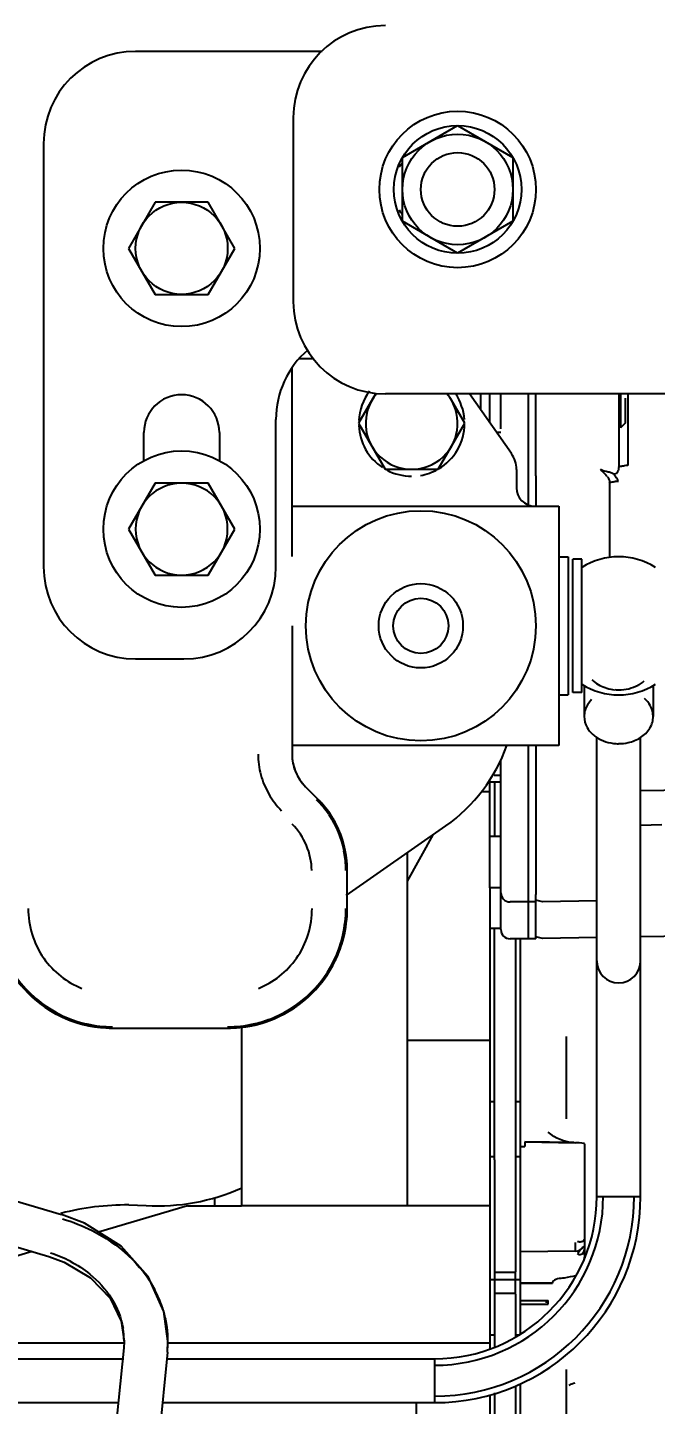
# Model space of a CAD drawing. Header units: millimetres. Extents: x 9130 to 9550, y -18883 to -17651.
# Drawn here: x 9355.846 to 9356.529, y -18045.862 to -18044.367 of the extents above; entities that cross this region are included whole.
import ezdxf

# ---------------------------------------------------------------- set-up
doc = ezdxf.new("R2010")
doc.units = ezdxf.units.MM
doc.layers.add('3884027_DKREDXF_CONTINUOUS_LINE', color=7, linetype='Continuous')
doc.styles.add('KOTE ZA MONNTAZU', font='simplex.shx', dxfattribs={"width": 0.7, "oblique": 8, "height": 3})
doc.dimstyles.new('KOTE ZA MONTAZU u cm', dxfattribs={"dimscale": 0, "dimtxt": 1.5, "dimasz": 1.5, "dimexe": 0.8, "dimexo": 0.1, "dimgap": 1, "dimtad": 1, "dimdec": 1, "dimlfac": 10, "dimzin": 12, "dimdsep": 46, "dimtxsty": 'KOTE ZA MONNTAZU', "dimcen": 1.5, "dimclrt": 1, "dimadec": 0, "dimazin": 0, "dimtfac": 1, "dimtdec": 1, "dimtmove": 0, "dimatfit": 3, "dimfxl": 1, "dimtolj": 2, "dimtzin": 0, "dimarcsym": 0})

# ---------------------------------------------------------------- blocks, each defined once
blk = doc.blocks.new('*D1102')
at = {"color": 0, "lineweight": -2, "transparency": 16777216}
for p, q in [((9345.4099, -18047.6265), (9345.4099, -18048.7074)), ((9359.4099, -18047.6265), (9359.4099, -18048.7074)), ((9346.0099, -18048.5074), (9358.8099, -18048.5074))]:
    blk.add_line(p, q, dxfattribs=at)
at = {"color": 0, "transparency": 16777216}
for points in [[(9346.0099, -18048.4074), (9346.0099, -18048.6074), (9345.4099, -18048.5074)], [(9358.8099, -18048.4074), (9358.8099, -18048.6074), (9359.4099, -18048.5074)]]:
    blk.add_solid(points, dxfattribs=at)
at = {"layer": 'Defpoints', "color": 0, "transparency": 16777216}
for p in [(9345.4099, -18047.5265), (9359.4099, -18047.5265), (9359.4099, -18048.5074)]:
    blk.add_point(p, dxfattribs=at)
at = {"color": 1, "transparency": 16777216, "insert": (9352.4099, -18047.7074), "char_height": 3, "width": 6.923188, "attachment_point": 5, "style": 'KOTE ZA MONNTAZU'}
blk.add_mtext('\\A2;{\\H0.4x;140 cm}', dxfattribs=at)

msp = doc.modelspace()

# ---------------------------------------------------------------- linework, layer by layer
at = {"layer": '3884027_DKREDXF_CONTINUOUS_LINE', "color": 6, "linetype": 'Continuous'}
for p, q in [((9356.1668, -18044.3925), (9355.9639, -18044.3925)), ((9356.1353, -18044.4645), (9356.1353, -18044.6645)), ((9356.2539, -18044.5079), (9356.3139, -18044.4732)), ((9356.3139, -18044.4732), (9356.3739, -18044.5079)), ((9355.8639, -18044.4925), (9355.8639, -18044.9525)), ((9356.2539, -18044.5771), (9356.2539, -18044.5079)), ((9356.3739, -18044.5079), (9356.3739, -18044.5771)), ((9355.985, -18044.5565), (9355.9562, -18044.6065)), ((9356.0428, -18044.5565), (9355.985, -18044.5565)), ((9356.0716, -18044.6065), (9356.0428, -18044.5565)), ((9356.3139, -18044.6118), (9356.2539, -18044.5771)), ((9356.3739, -18044.5771), (9356.3139, -18044.6118)), ((9355.9562, -18044.6065), (9355.985, -18044.6565)), ((9356.0428, -18044.6565), (9356.0716, -18044.6065)), ((9355.985, -18044.6565), (9356.0428, -18044.6565)), ((9356.1339, -18044.9412), (9356.1339, -18044.7366)), ((9356.1569, -18044.7265), (9356.1415, -18044.7265)), ((9356.2241, -18044.7654), (9356.2062, -18044.7965)), ((9356.7382, -18044.7645), (9356.2353, -18044.7645)), ((9356.3724, -18044.8294), (9356.3269, -18044.7645)), ((9356.3389, -18044.7645), (9356.3389, -18044.7816)), ((9356.3609, -18044.8027), (9356.3609, -18044.7645)), ((9356.4889, -18044.7656), (9356.4889, -18044.8394)), ((9356.3216, -18044.7965), (9356.3072, -18044.7715)), ((9356.4959, -18044.7694), (9356.4959, -18044.7965)), ((9356.1164, -18044.9525), (9356.1164, -18044.7925)), ((9356.2062, -18044.7965), (9356.235, -18044.8465)), ((9356.2928, -18044.8465), (9356.3216, -18044.7965)), ((9356.4959, -18044.7965), (9356.4909, -18044.8015)), ((9356.3609, -18044.8065), (9356.3563, -18044.8065)), ((9356.3989, -18044.8537), (9356.3989, -18044.8387)), ((9356.4889, -18044.8425), (9356.4889, -18044.8441)), ((9356.3778, -18044.8466), (9356.3778, -18044.8665)), ((9355.985, -18044.8615), (9355.9562, -18044.9115)), ((9356.0139, -18044.8615), (9355.985, -18044.8615)), ((9356.4789, -18044.8604), (9356.4789, -18044.9428)), ((9356.1339, -18044.8865), (9356.4239, -18044.8865)), ((9356.4239, -18044.8865), (9356.4239, -18045.1465)), ((9355.9562, -18044.9115), (9355.985, -18044.9615)), ((9356.4239, -18044.9415), (9356.4339, -18044.9415)), ((9356.4489, -18044.944), (9356.4389, -18044.944)), ((9355.985, -18044.9615), (9356.0139, -18044.9615)), ((9356.1339, -18045.0165), (9356.1339, -18045.1559)), ((9355.9639, -18045.0525), (9356.0164, -18045.0525)), ((9356.4514, -18045.0809), (9356.4514, -18045.115)), ((9356.5264, -18045.0809), (9356.5264, -18045.115)), ((9356.4239, -18045.0915), (9356.4339, -18045.0915)), ((9356.4489, -18045.089), (9356.4389, -18045.089)), ((9356.4651, -18045.6365), (9356.4651, -18045.1378)), ((9356.5127, -18045.6365), (9356.5127, -18045.1378)), ((9356.4239, -18045.1465), (9356.1339, -18045.1465)), ((9356.3609, -18045.3064), (9356.3609, -18045.1623)), ((9356.3489, -18045.1965), (9356.3489, -18045.1833)), ((9356.3609, -18045.1865), (9356.3489, -18045.1865)), ((9356.3539, -18045.1865), (9356.3539, -18045.2452)), ((9356.1617, -18045.2044), (9356.1485, -18045.1913)), ((9356.3399, -18045.1965), (9356.3489, -18045.1965)), ((9356.8189, -18045.1906), (9356.5127, -18045.1959)), ((9356.1929, -18045.3094), (9356.301, -18045.2338)), ((9356.3609, -18045.2452), (9356.3489, -18045.2452)), ((9356.5127, -18045.2329), (9356.5359, -18045.2325)), ((9356.2589, -18045.2632), (9356.2589, -18045.6465)), ((9356.1939, -18045.3235), (9356.1939, -18045.2822)), ((9356.3489, -18045.3012), (9356.3489, -18045.8021)), ((9356.3989, -18045.3165), (9356.3709, -18045.3165)), ((9356.3989, -18045.3165), (9356.3989, -18045.3085)), ((9356.4062, -18045.3163), (9356.3989, -18045.3145)), ((9356.4651, -18045.3152), (9356.4062, -18045.3163)), ((9356.3609, -18045.3452), (9356.3489, -18045.3452)), ((9356.3609, -18045.3465), (9356.3609, -18045.3433)), ((9356.3989, -18045.3565), (9356.3989, -18045.3402)), ((9356.3989, -18045.3565), (9356.3709, -18045.3565)), ((9356.3769, -18045.3565), (9356.3769, -18045.7184)), ((9356.3819, -18045.3565), (9356.3819, -18045.3565)), ((9356.4062, -18045.3563), (9356.3989, -18045.3545)), ((9356.4651, -18045.3552), (9356.4062, -18045.3563)), ((9356.6041, -18045.3528), (9356.5127, -18045.3544)), ((9355.9389, -18045.4535), (9356.0639, -18045.4535)), ((9356.0789, -18045.4518), (9356.0789, -18045.6465)), ((9356.2589, -18045.4665), (9356.3489, -18045.4665)), ((9356.4319, -18045.4626), (9356.4319, -18045.552)), ((9356.3539, -18045.5335), (9356.3489, -18045.5335)), ((9356.3819, -18045.5335), (9356.3769, -18045.5335)), ((9356.3819, -18045.5821), (9356.3869, -18045.5821)), ((9356.3869, -18045.5772), (9356.3869, -18045.5821)), ((9356.4405, -18045.5779), (9356.3869, -18045.5772)), ((9356.3869, -18045.5772), (9356.442, -18045.578)), ((9356.4519, -18045.5791), (9356.4519, -18045.6968)), ((9356.3539, -18045.5935), (9356.3489, -18045.5935)), ((9356.3539, -18045.5965), (9356.3539, -18045.7191)), ((9356.3819, -18045.5935), (9356.3769, -18045.5935)), ((9355.7845, -18045.6269), (9355.8832, -18045.6561)), ((9356.0203, -18045.6465), (9355.9236, -18045.675)), ((9355.9565, -18045.6455), (9355.9753, -18045.6461)), ((9356.0203, -18045.6465), (9356.0501, -18045.6465)), ((9356.3489, -18045.6465), (9356.0789, -18045.6465)), ((9355.9083, -18045.6654), (9355.8832, -18045.6561)), ((9355.7895, -18045.678), (9355.8697, -18045.7017)), ((9355.8513, -18045.6963), (9355.7821, -18045.7167)), ((9355.8697, -18045.7017), (9355.8861, -18045.7076)), ((9356.442, -18045.6957), (9356.3819, -18045.6965)), ((9356.3489, -18045.7265), (9356.3819, -18045.7265)), ((9356.3539, -18045.7416), (9356.3539, -18045.8003)), ((9356.3769, -18045.7424), (9356.3769, -18045.7891)), ((9355.999, -18045.7935), (9355.9947, -18045.7613)), ((9355.7706, -18045.7953), (9355.9514, -18045.7953)), ((9355.9514, -18045.7935), (9355.951, -18045.8016)), ((9355.9984, -18045.8055), (9355.999, -18045.7934)), ((9355.999, -18045.7934), (9355.999, -18045.7935)), ((9355.999, -18045.7953), (9356.3489, -18045.7953)), ((9356.3489, -18045.7865), (9356.3539, -18045.7865)), ((9356.3769, -18045.7865), (9356.3813, -18045.7865)), ((9355.7586, -18045.8127), (9355.951, -18045.8127)), ((9355.951, -18045.8008), (9355.9121, -18046.1916)), ((9355.9984, -18045.8055), (9355.9595, -18046.1963)), ((9355.9984, -18045.8127), (9356.2889, -18045.8127)), ((9356.4319, -18045.8242), (9356.4319, -18045.8932)), ((9356.3489, -18045.8518), (9356.3489, -18046.6065)), ((9355.7053, -18045.8603), (9355.9451, -18045.8603)), ((9355.9929, -18045.8603), (9356.2889, -18045.8603))]:
    msp.add_line(p, q, dxfattribs=at)
at = {"layer": '3884027_DKREDXF_CONTINUOUS_LINE', "color": 7, "linetype": 'Continuous'}
for p, q in [((9356.3489, -18044.7959), (9356.3489, -18044.7645)), ((9356.3909, -18044.8851), (9356.3909, -18044.7645)), ((9356.3989, -18044.8387), (9356.3989, -18044.7645)), ((9356.4909, -18044.7645), (9356.4909, -18044.8011)), ((9356.4987, -18044.7645), (9356.4987, -18044.784)), ((9356.4987, -18044.784), (9356.4987, -18044.7965)), ((9356.4987, -18044.7965), (9356.4987, -18044.8015)), ((9355.9729, -18044.8372), (9355.9729, -18044.8065)), ((9356.0549, -18044.8065), (9356.0549, -18044.8372)), ((9356.4909, -18044.8011), (9356.4909, -18044.8015)), ((9356.4987, -18044.8015), (9356.4987, -18044.8149)), ((9356.4987, -18044.8149), (9356.4987, -18044.8395)), ((9356.4889, -18044.8394), (9356.4889, -18044.8425)), ((9356.4987, -18044.8395), (9356.4987, -18044.8425)), ((9356.235, -18044.8465), (9356.2928, -18044.8465)), ((9356.3989, -18044.8537), (9356.3989, -18044.8865)), ((9356.4839, -18044.8518), (9356.4839, -18044.8529)), ((9356.0428, -18044.8615), (9356.0139, -18044.8615)), ((9356.0716, -18044.9115), (9356.0428, -18044.8615)), ((9356.0428, -18044.9615), (9356.0716, -18044.9115)), ((9356.4339, -18044.9415), (9356.4339, -18045.0915)), ((9356.4389, -18045.089), (9356.4389, -18044.944)), ((9356.4489, -18045.089), (9356.4489, -18044.944)), ((9356.0139, -18044.9615), (9356.0428, -18044.9615)), ((9356.3909, -18045.3565), (9356.3909, -18045.1465)), ((9356.3989, -18045.1465), (9356.3989, -18045.3085)), ((9356.3609, -18045.179), (9356.3535, -18045.179)), ((9356.3489, -18045.3012), (9356.3489, -18045.1965)), ((9356.2871, -18045.2435), (9356.2589, -18045.2939)), ((9356.3609, -18045.3012), (9356.3489, -18045.3012)), ((9356.3609, -18045.3433), (9356.3609, -18045.3065)), ((9356.3989, -18045.3402), (9356.3989, -18045.3165)), ((9356.3539, -18045.5965), (9356.3539, -18045.3465)), ((9356.3819, -18045.3565), (9356.3819, -18045.7861)), ((9356.0501, -18045.6465), (9356.0501, -18045.6377)), ((9356.0501, -18045.6465), (9356.0789, -18045.6465)), ((9356.4651, -18045.6365), (9356.5127, -18045.6365)), ((9356.4421, -18045.6921), (9356.442, -18045.6865)), ((9356.4421, -18045.6941), (9356.4421, -18045.6921)), ((9356.4421, -18045.6959), (9356.4421, -18045.6941)), ((9356.3539, -18045.7191), (9356.3539, -18045.7416)), ((9356.3769, -18045.7191), (9356.3539, -18045.7191)), ((9356.3769, -18045.7424), (9356.3769, -18045.7184)), ((9356.4169, -18045.7305), (9356.3819, -18045.7303)), ((9356.3819, -18045.7307), (9356.4169, -18045.7305)), ((9356.3769, -18045.7416), (9356.3539, -18045.7416)), ((9356.3819, -18045.7492), (9356.4122, -18045.7493)), ((9356.3819, -18045.7534), (9356.4102, -18045.7535)), ((9356.4102, -18045.7493), (9356.4102, -18045.7518)), ((9356.4102, -18045.7535), (9356.4122, -18045.7535)), ((9356.4122, -18045.7535), (9356.4122, -18045.7493)), ((9356.2889, -18045.8127), (9356.2889, -18045.8603)), ((9356.3769, -18045.8422), (9356.3769, -18046.6065)), ((9356.3819, -18045.84), (9356.3819, -18046.1399)), ((9356.3539, -18045.8497), (9356.3539, -18046.6365)), ((9356.2689, -18045.8603), (9356.2689, -18045.9863))]:
    msp.add_line(p, q, dxfattribs=at)
at = {"layer": '3884027_DKREDXF_CONTINUOUS_LINE', "color": 6, "linetype": 'Continuous'}
for points in [[(9355.9947, -18045.7613), (9355.9776, -18045.7233), (9355.9482, -18045.6904), (9355.9083, -18045.6654)], [(9355.8861, -18045.7076), (9355.9149, -18045.7247), (9355.9361, -18045.7468), (9355.9483, -18045.7719), (9355.9514, -18045.7935)]]:
    msp.add_lwpolyline(points, dxfattribs=at)
at = {"layer": '3884027_DKREDXF_CONTINUOUS_LINE', "color": 7, "linetype": 'Continuous'}
for centre, radius in [((9356.3139, -18044.5425), 0.085), ((9356.3139, -18044.5425), 0.0693), ((9356.0139, -18044.6065), 0.085), ((9356.0139, -18044.9115), 0.085), ((9356.2739, -18045.0165), 0.0458), ((9356.2739, -18045.0165), 0.03)]:
    msp.add_circle(centre, radius, dxfattribs=at)
at = {"layer": '3884027_DKREDXF_CONTINUOUS_LINE', "color": 6, "linetype": 'Continuous'}
for centre, radius in [((9356.3139, -18044.5425), 0.06), ((9356.3139, -18044.5425), 0.04), ((9356.0139, -18044.6065), 0.05), ((9356.2739, -18045.0165), 0.125)]:
    msp.add_circle(centre, radius, dxfattribs=at)
for centre, radius, start, end in [((9356.2353, -18044.4645), 0.1, 90, 180), ((9355.9639, -18044.4925), 0.1, 90, 180), ((9356.2353, -18044.6645), 0.1, 180, 270), ((9356.2164, -18044.7925), 0.1, 130.9153, 180), ((9356.2639, -18044.7965), 0.05, 140, 39.8041), ((9356.3478, -18044.8466), 0.03, 0, 34.986), ((9356.0139, -18044.9115), 0.05, 90, 270), ((9356.3978, -18044.8665), 0.02, 180, 270), ((9356.4889, -18045.0165), 0.075, 57.769, 122.231), ((9355.9639, -18044.9525), 0.1, 180, 270), ((9356.0164, -18044.9525), 0.1, 270, 0), ((9356.4889, -18045.0165), 0.075, 237.769, 302.231), ((9356.4828, -18045.0513), 0.0331, 225.879, 230.3234), ((9356.4925, -18045.0481), 0.0372, 298.4933, 306.7285), ((9356.4941, -18045.0503), 0.0345, 306.7766, 311.0989), ((9356.4887, -18045.0399), 0.0462, 254.1223, 264.7979), ((9356.4889, -18045.0385), 0.0475, 264.7606, 268.2515), ((9356.4889, -18045.0386), 0.0475, 268.2503, 269.9994), ((9356.4889, -18045.0391), 0.047, 269.9669, 283.4137), ((9356.1841, -18045.1557), 0.0871, 180.1216, 195.1092), ((9356.1839, -18045.1559), 0.05, 180, 225), ((9356.1978, -18045.0863), 0.18, 304.986, 340.4587), ((9356.1847, -18045.1555), 0.0877, 195.1365, 210.1234), ((9356.1841, -18045.1558), 0.0871, 210.1545, 224.9659), ((9356.0847, -18045.2813), 0.1073, 33.8306, 44.9651), ((9356.0839, -18045.2822), 0.11, 0, 45), ((9356.0847, -18045.2824), 0.1077, 2.0691, 11.3935), ((9356.0873, -18045.2823), 0.1052, 0.0307, 2.0412), ((9356.3709, -18045.3065), 0.01, 179.9999, 270), ((9355.9389, -18045.3235), 0.13, 180, 270), ((9356.0639, -18045.3235), 0.13, 270, 0), ((9356.0634, -18045.3235), 0.129, 346.9421, 359.9891), ((9356.3709, -18045.3465), 0.01, 179.9999, 270), ((9355.9389, -18045.3236), 0.1285, 193.0703, 252.4957), ((9356.0639, -18045.3235), 0.1286, 295.2673, 346.9245), ((9356.4889, -18045.3805), 0.0238, 180, 0), ((9356.064, -18045.3238), 0.1283, 290.1231, 295.256), ((9355.9389, -18045.3235), 0.1286, 252.5025, 257.4173), ((9355.939, -18045.3231), 0.129, 257.4286, 269.9662), ((9356.0638, -18045.3231), 0.129, 270.0337, 282.5755), ((9356.0638, -18045.3233), 0.1288, 282.5902, 290.1233), ((9355.9889, -18045.4285), 0.218, 266.412, 294.2718), ((9355.9565, -18045.9455), 0.3, 90, 104.2248), ((9356.4419, -18045.6857), 0.01, 270.75, 330.25), ((9355.8289, -18045.8311), 0.1398, 62.81, 72.3611), ((9356.4177, -18045.6968), 0.0342, 354.8939, 359.9697), ((9355.8747, -18045.7961), 0.1246, 18.5982, 27.9475), ((9355.8802, -18045.7941), 0.1189, 11.874, 18.5507), ((9355.8829, -18045.7935), 0.1161, 7.447, 11.8597), ((9355.8672, -18045.7934), 0.0841, 359.9786, 9.5889), ((9355.8839, -18045.7934), 0.1151, 359.9757, 7.4377), ((9355.8843, -18045.7934), 0.1147, 355.5384, 359.9149), ((9355.8845, -18045.7934), 0.1145, 354.3185, 355.5368)]:
    msp.add_arc(centre, radius, start, end, dxfattribs=at)
at = {"layer": '3884027_DKREDXF_CONTINUOUS_LINE', "color": 7, "linetype": 'Continuous'}
for centre, radius, start, end in [((9356.2839, -18044.5415), 0.041, 137.4786, 145.3846), ((9356.2839, -18044.5415), 0.041, 214.6154, 222.5214), ((9356.0139, -18044.8065), 0.041, 0, 180), ((9356.2639, -18044.7965), 0.0575, 142.6888, 177.1628), ((9356.2639, -18044.7965), 0.0575, 4.1061, 33.9537), ((9356.2639, -18044.7965), 0.0575, 300.4082, 359.5918), ((9356.2639, -18044.7965), 0.0575, 182.4471, 236.6074), ((9356.4989, -18044.9006), 0.0581, 90.1519, 93.8695), ((9356.2639, -18044.7965), 0.0575, 241.8968, 270), ((9356.2639, -18044.7965), 0.0575, 279.5665, 299.5918), ((9356.4195, -18044.9028), 0.0748, 40.5385, 41.8967), ((9356.4874, -18044.8029), 0.0472, 258.0345, 259.8872), ((9356.0139, -18044.9115), 0.05, 270, 90), ((9356.4889, -18044.9072), 0.0476, 90.1862, 94.7222), ((9356.475, -18045.115), 0.0236, 165.0397, 179.9545), ((9356.5028, -18045.115), 0.0236, 345.0397, 359.9545), ((9356.4889, -18045.0978), 0.0468, 266.4416, 269.9918), ((9356.4889, -18045.0975), 0.047, 269.9712, 282.7904), ((9356.2889, -18045.6365), 0.2238, 270, 0), ((9356.2889, -18045.6365), 0.2168, 270, 0), ((9356.2889, -18045.6365), 0.1832, 270, 0), ((9356.2889, -18045.6365), 0.1762, 270, 0)]:
    msp.add_arc(centre, radius, start, end, dxfattribs=at)
at = {"layer": '3884027_DKREDXF_CONTINUOUS_LINE', "color": 6, "linetype": 'Continuous'}
for centre, major_axis, ratio, start_param, end_param in [((9356.1839, -18045.1559), (-0.05, 0), 1, 0, 0.386674), ((9356.1839, -18045.1559), (0, -0.05), 1, -1.184122, -1.044899), ((9356.1839, -18045.1559), (-0.05, 0), 1, 0.525898, 0.785398), ((9356.0839, -18045.2822), (0, -0.11), 1, -4.121369, -3.926991), ((9356.0839, -18045.2822), (-0.11, 0), 1, -2.660126, -2.550572), ((9356.0839, -18045.2822), (0, -0.11), 1, 1.570796, 2.052263), ((9356.0639, -18045.3235), (0, -0.13), 1, 1.320835, 1.570796), ((9356.0639, -18045.3235), (-0.13, 0), 1, 2.692097, 2.891632), ((9355.9389, -18045.3235), (0, -0.13), 1, -1.130869, -0.425157), ((9356.0639, -18045.3235), (0, -0.13), 1, 1.092469, 1.121301), ((9356.0639, -18045.3235), (-0.13, 0), 1, 2.486384, 2.663265), ((9356.0639, -18045.3235), (-0.13, 0), 1, 2.24737, 2.44338), ((9356.0639, -18045.3235), (0, -0.13), 1, 0.872583, 0.915588), ((9356.0639, -18045.3235), (0, -0.13), 1, 0.639143, 0.676573), ((9356.0639, -18045.3235), (0, -0.13), 1, 0.195236, 0.461583), ((9356.0639, -18045.3235), (-0.13, 0), 1, 2.032379, 2.20994), ((9355.9389, -18045.3235), (-0.13, 0), 1, 1.145639, 1.338756), ((9355.9389, -18045.3235), (0, -0.13), 1, -0.23204, 0), ((9356.0639, -18045.3235), (-0.13, 0), 1, 1.570796, 1.766032), ((9356.4419, -18045.5789), (-0.01, 0.00014), 0.092049, -3.140325, -1.582619)]:
    msp.add_ellipse(centre, major_axis=major_axis, ratio=ratio, start_param=start_param, end_param=end_param, dxfattribs=at)
at = {"layer": '3884027_DKREDXF_CONTINUOUS_LINE', "color": 7, "linetype": 'Continuous'}
for points, knots in [([(9356.4897, -18044.8435), (9356.49, -18044.8434), (9356.4907, -18044.8432), (9356.4914, -18044.8431), (9356.4918, -18044.843)], [0, 0, 0, 0, 0.431861, 1, 1, 1, 1]), ([(9356.4918, -18044.843), (9356.4923, -18044.8429), (9356.4933, -18044.8428), (9356.4944, -18044.8427), (9356.495, -18044.8426)], [0, 0, 0, 0, 0.468347, 1, 1, 1, 1]), ([(9356.4763, -18044.8542), (9356.4766, -18044.8545), (9356.477, -18044.855), (9356.4774, -18044.8556), (9356.4776, -18044.8559)], [0, 0, 0, 0, 0.506782, 1, 1, 1, 1]), ([(9356.4776, -18044.8559), (9356.4779, -18044.8564), (9356.4784, -18044.8574), (9356.4787, -18044.8585), (9356.4788, -18044.8591)], [0, 0, 0, 0, 0.505884, 1, 1, 1, 1]), ([(9356.4791, -18044.8494), (9356.4793, -18044.8494), (9356.4796, -18044.8496), (9356.48, -18044.8498), (9356.4801, -18044.8498)], [0, 0, 0, 0, 0.506808, 1, 1, 1, 1]), ([(9356.4801, -18044.8498), (9356.4803, -18044.8499), (9356.4807, -18044.8501), (9356.4812, -18044.8502), (9356.4813, -18044.8503)], [0, 0, 0, 0, 0.514836, 1, 1, 1, 1]), ([(9356.4813, -18044.8503), (9356.4819, -18044.8505), (9356.4827, -18044.8509), (9356.4835, -18044.8514), (9356.4838, -18044.8516)], [0, 0, 0, 0, 0.622006, 1, 1, 1, 1]), ([(9356.4838, -18044.8516), (9356.4838, -18044.8516), (9356.4839, -18044.8517), (9356.4839, -18044.8517), (9356.4839, -18044.8518)], [0, 0, 0, 0, 0.620251, 1, 1, 1, 1]), ([(9356.4839, -18044.8529), (9356.484, -18044.8528), (9356.4843, -18044.853), (9356.4845, -18044.8533), (9356.4847, -18044.8534)], [0, 0, 0, 0, 0.311905, 1, 1, 1, 1]), ([(9356.4847, -18044.8534), (9356.4849, -18044.8537), (9356.4856, -18044.8546), (9356.4862, -18044.8555), (9356.4865, -18044.8561)], [0, 0, 0, 0, 0.396757, 1, 1, 1, 1]), ([(9356.4865, -18044.8561), (9356.4867, -18044.8564), (9356.4872, -18044.8573), (9356.4877, -18044.8581), (9356.4879, -18044.8586)], [0, 0, 0, 0, 0.460732, 1, 1, 1, 1]), ([(9356.4889, -18044.8441), (9356.4889, -18044.844), (9356.4892, -18044.8437), (9356.4895, -18044.8436), (9356.4897, -18044.8435)], [0, 0, 0, 0, 0.361692, 1, 1, 1, 1]), ([(9356.4788, -18044.8591), (9356.4788, -18044.8593), (9356.4789, -18044.8597), (9356.4789, -18044.8602), (9356.4789, -18044.8604)], [0, 0, 0, 0, 0.499708, 1, 1, 1, 1]), ([(9356.4789, -18044.8615), (9356.4789, -18044.8609), (9356.4818, -18044.8601), (9356.4835, -18044.8599), (9356.485, -18044.8597)], [0, 0, 0, 0, 0.304522, 1, 1, 1, 1]), ([(9356.4595, -18045.0966), (9356.4589, -18045.0972), (9356.4578, -18045.0984), (9356.4568, -18045.0998), (9356.4563, -18045.1004)], [0, 0, 0, 0, 0.504577, 1, 1, 1, 1]), ([(9356.4607, -18045.1345), (9356.4614, -18045.1351), (9356.4628, -18045.1363), (9356.4643, -18045.1373), (9356.4651, -18045.1378)], [0, 0, 0, 0, 0.495335, 1, 1, 1, 1]), ([(9356.447, -18045.6859), (9356.4465, -18045.6859), (9356.4455, -18045.6858), (9356.4445, -18045.6855), (9356.444, -18045.6854)], [0, 0, 0, 0, 0.463422, 1, 1, 1, 1]), ([(9356.4519, -18045.6822), (9356.4519, -18045.6831), (9356.4506, -18045.6852), (9356.4483, -18045.6859), (9356.447, -18045.6859)], [0, 0, 0, 0, 0.404513, 1, 1, 1, 1]), ([(9356.4457, -18045.6995), (9356.4454, -18045.6994), (9356.4448, -18045.6992), (9356.4443, -18045.6988), (9356.444, -18045.6986)], [0, 0, 0, 0, 0.465248, 1, 1, 1, 1]), ([(9356.447, -18045.6997), (9356.4468, -18045.6997), (9356.4464, -18045.6997), (9356.4459, -18045.6996), (9356.4457, -18045.6995)], [0, 0, 0, 0, 0.479428, 1, 1, 1, 1])]:
    msp.add_open_spline(points, degree=3, knots=knots, dxfattribs=at)
for points in [[(9356.4691, -18044.8465), (9356.4718, -18044.8476), (9356.4747, -18044.8485), (9356.4776, -18044.8491)], [(9356.4691, -18044.8465), (9356.4712, -18044.8486), (9356.4732, -18044.8507), (9356.4752, -18044.8529)], [(9356.5233, -18045.1032), (9356.5217, -18045.1003), (9356.5195, -18045.0977), (9356.5171, -18045.0955)], [(9356.4563, -18045.1004), (9356.4544, -18045.103), (9356.453, -18045.1059), (9356.4522, -18045.1089)], [(9356.5264, -18045.115), (9356.5264, -18045.1109), (9356.5252, -18045.1068), (9356.5233, -18045.1032)], [(9356.4514, -18045.115), (9356.4514, -18045.1191), (9356.4526, -18045.1233), (9356.4545, -18045.1268)], [(9356.4545, -18045.1268), (9356.4561, -18045.1297), (9356.4583, -18045.1323), (9356.4607, -18045.1345)], [(9356.5183, -18045.1334), (9356.5217, -18045.13), (9356.5244, -18045.1257), (9356.5256, -18045.1211)], [(9356.4651, -18045.1378), (9356.4681, -18045.1398), (9356.4714, -18045.1413), (9356.4748, -18045.1424)], [(9356.4993, -18045.1434), (9356.504, -18045.1423), (9356.5087, -18045.1405), (9356.5127, -18045.1378)], [(9356.5127, -18045.1378), (9356.5147, -18045.1365), (9356.5166, -18045.135), (9356.5183, -18045.1334)], [(9356.4748, -18045.1424), (9356.4784, -18045.1435), (9356.4822, -18045.1442), (9356.486, -18045.1445)], [(9356.4519, -18045.6919), (9356.4519, -18045.6949), (9356.4501, -18045.6997), (9356.447, -18045.6997)], [(9356.4413, -18045.8391), (9356.4391, -18045.8396), (9356.4368, -18045.8404), (9356.4348, -18045.8416)]]:
    msp.add_open_spline(points, degree=3, dxfattribs=at)
at = {"layer": '3884027_DKREDXF_CONTINUOUS_LINE', "color": 6, "linetype": 'Continuous'}
for points, knots in [([(9356.486, -18044.8513), (9356.4857, -18044.8514), (9356.485, -18044.8517), (9356.4842, -18044.8519), (9356.4838, -18044.8519)], [0, 0, 0, 0, 0.474891, 1, 1, 1, 1]), ([(9356.4878, -18044.8493), (9356.4876, -18044.8497), (9356.4871, -18044.8504), (9356.4864, -18044.851), (9356.486, -18044.8513)], [0, 0, 0, 0, 0.501055, 1, 1, 1, 1]), ([(9356.4889, -18044.8441), (9356.4889, -18044.845), (9356.4888, -18044.8468), (9356.4882, -18044.8485), (9356.4878, -18044.8493)], [0, 0, 0, 0, 0.497754, 1, 1, 1, 1]), ([(9355.8472, -18045.3235), (9355.847, -18045.3424), (9355.8586, -18045.38), (9355.8892, -18045.4038), (9355.9055, -18045.4103)], [0, 0, 0, 0, 0.518621, 1, 1, 1, 1]), ([(9356.0973, -18045.4103), (9356.1136, -18045.4038), (9356.1442, -18045.38), (9356.1558, -18045.3424), (9356.1556, -18045.3235)], [0, 0, 0, 0, 0.481491, 1, 1, 1, 1]), ([(9355.8846, -18045.6608), (9355.8956, -18045.664), (9355.9354, -18045.6794), (9355.9702, -18045.71), (9355.9849, -18045.7377)], [0, 0, 0, 0, 0.267262, 1, 1, 1, 1]), ([(9355.8928, -18045.7068), (9355.9004, -18045.7107), (9355.9269, -18045.7275), (9355.9464, -18045.7568), (9355.9502, -18045.7794)], [0, 0, 0, 0, 0.27019, 1, 1, 1, 1]), ([(9356.442, -18045.7226), (9356.4379, -18045.7233), (9356.4304, -18045.7256), (9356.419, -18045.7254), (9356.4171, -18045.7295)], [0, 0, 0, 0, 0.4856, 1, 1, 1, 1]), ([(9356.4171, -18045.7295), (9356.417, -18045.7297), (9356.4169, -18045.73), (9356.4169, -18045.7304), (9356.4169, -18045.7305)], [0, 0, 0, 0, 0.488069, 1, 1, 1, 1])]:
    msp.add_open_spline(points, degree=3, knots=knots, dxfattribs=at)
for points in [[(9356.4617, -18045.0768), (9356.4637, -18045.0785), (9356.466, -18045.08), (9356.4684, -18045.0812)], [(9356.4684, -18045.0812), (9356.4708, -18045.0825), (9356.4734, -18045.0835), (9356.4761, -18045.0843)], [(9356.4998, -18045.0848), (9356.5034, -18045.0839), (9356.507, -18045.0826), (9356.5102, -18045.0808)], [(9356.1738, -18045.2216), (9356.1818, -18045.2334), (9356.1875, -18045.2471), (9356.1903, -18045.2611)], [(9356.1553, -18045.2822), (9356.1552, -18045.2641), (9356.1471, -18045.2448), (9356.1342, -18045.2319)], [(9356.4405, -18045.5779), (9356.4303, -18045.5777), (9356.4197, -18045.5733), (9356.4122, -18045.5664)], [(9356.4445, -18045.6978), (9356.4462, -18045.6948), (9356.4488, -18045.6922), (9356.4517, -18045.6905)], [(9356.4518, -18045.6998), (9356.4516, -18045.7022), (9356.4511, -18045.7046), (9356.4504, -18045.7069)]]:
    msp.add_open_spline(points, degree=3, dxfattribs=at)

# ---------------------------------------------------------------- dimensions: what is measured, and where the dimension line sits
at = {"color": 4}
dim = msp.add_linear_dim(base=(9359.4099, -18048.5074), p1=(9345.4099, -18047.5265), p2=(9359.4099, -18047.5265), text='{\\H0.4x;<>}', dimstyle='KOTE ZA MONTAZU u cm', override={"dimscale": 1, "dimasz": 0.6, "dimexe": 0.2, "dimgap": 0.2, "dimpost": ' cm'}, dxfattribs=at)
dim.commit()
dim.dimension.update_dxf_attribs({"geometry": '*D1102', "text_midpoint": (9352.4099, -18048.5074), "dimtype": 160})

doc.saveas('drawing.dxf')
